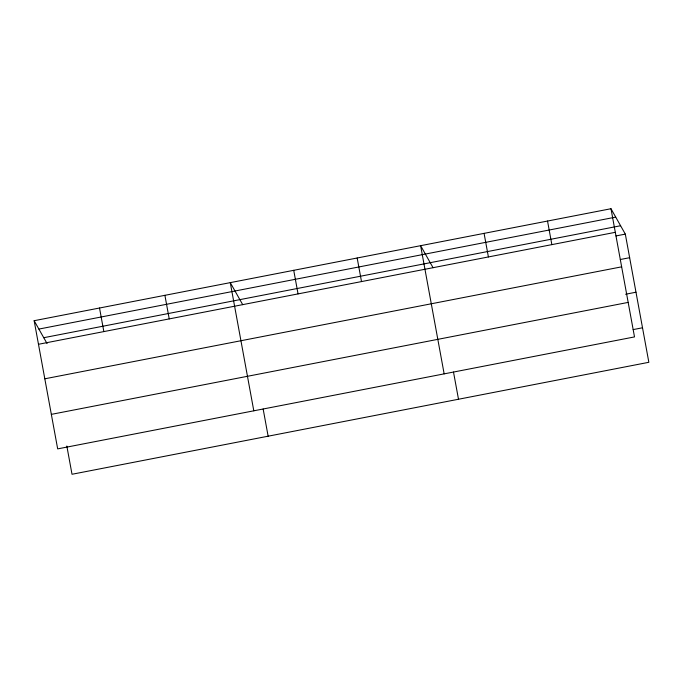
<?xml version="1.0" encoding="UTF-8"?>
<svg xmlns="http://www.w3.org/2000/svg" width="683" height="683" viewBox="0 0 683 683"><rect width="100%" height="100%" fill="white"/><g stroke="black" fill="none" stroke-linecap="round" stroke-linejoin="round"><path stroke-width="1.02" d="M610.986 208.733L634.507 336.915L57.679 448.885L34.15 320.703L610.986 208.733L625.321 234.115L648.85 362.297L72.014 474.267L66.832 446.025M38.88 329.078L615.716 217.109M43.755 337.709L620.591 225.74M38.479 344.283L615.315 232.314M615.964 235.934L625.321 234.115M620.292 259.514L629.649 257.696M44.813 378.8L621.65 266.831M625.585 294.236L635.984 292.213M51.345 414.368L628.172 302.398M633.15 329.599L642.515 327.78M433.073 267.719L420.626 245.684L444.155 373.866M242.721 304.669L230.273 282.634L253.803 410.816M34.15 320.703L47.067 343.575M547.535 221.044L551.855 244.625M484.076 233.364L488.405 256.945M453.503 372.056L458.498 399.248M357.175 257.995L361.503 281.575M293.724 270.314L298.053 293.895M263.151 409.006L268.137 436.198M164.902 295.321L169.23 318.901M99.522 308.007L103.85 331.588"/></g></svg>
